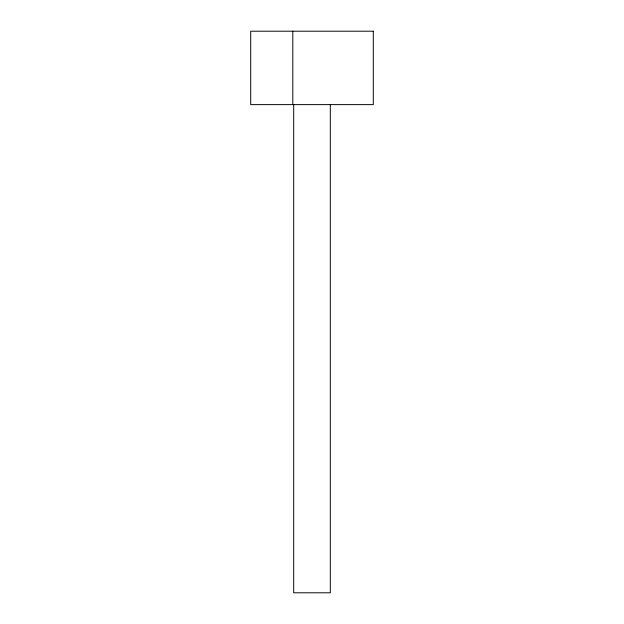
<?xml version="1.0" encoding="UTF-8"?>
<svg xmlns="http://www.w3.org/2000/svg" width="624" height="624" viewBox="0 0 624 624"><rect width="100%" height="100%" fill="white"/><g stroke="black" fill="none" stroke-linecap="round" stroke-linejoin="round"><path stroke-width="0.94" d="M330.314 104.614L330.314 592.8L293.686 592.8L293.686 104.614M292.796 31.2L292.796 104.614M373.292 31.2L250.708 31.2L250.708 104.614L373.292 104.614L373.292 31.2"/></g></svg>
